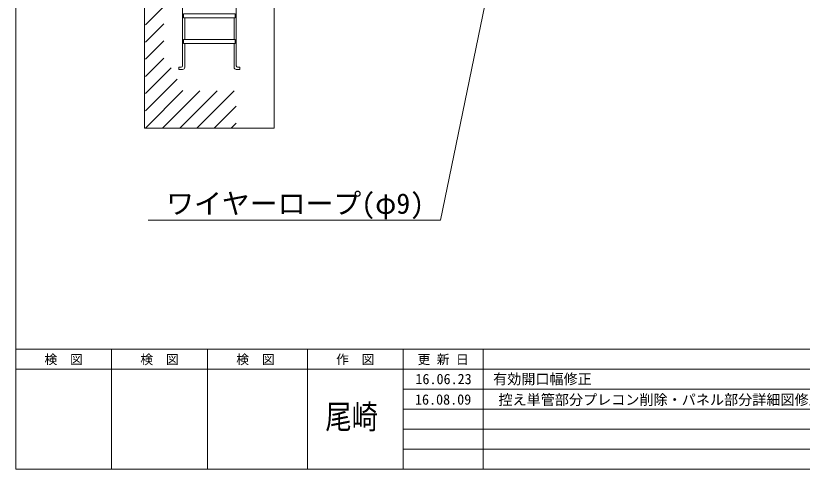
# Model space of a CAD drawing. Units: millimetres, scale not verified. Extents: x -12406 to 12406, y -8553 to 8553.
# Drawn here: x -12406 to -6337, y -8553 to -5058 of the extents above; entities that cross this region are included whole.
import ezdxf
from ezdxf.enums import TextEntityAlignment as Align

# ---------------------------------------------------------------- set-up
doc = ezdxf.new("R2010")
doc.units = ezdxf.units.MM
doc.header["$LTSCALE"] = 50
for name, color, linetype, lineweight in [('0-0_0', 7, 'Continuous', 9), ('0-3_CYG-126', 7, 'Continuous', 9), ('0-9_TEXT', 7, 'Continuous', 9), ('0-C_図面枠', 7, 'Continuous', 9)]:
    doc.layers.add(name, color=color, linetype=linetype, lineweight=lineweight)
doc.styles.add('ＭＳ ゴシック', font='')
doc.styles.get('ＭＳ ゴシック').set_extended_font_data('MS Gothic')

msp = doc.modelspace()

# ---------------------------------------------------------------- linework, layer by layer
at = {"layer": '0-0_0'}
msp.add_line((-12406.14, 8553.31), (-12406.14, -8553.31), dxfattribs=at)
at = {"layer": '0-3_CYG-126'}
for p, q in [((-11119.92, -5444.66), (-11119.92, -4876.54)), ((-10704.03, -4873.55), (-10704.03, -5444.66)), ((-11412.19, -4923.98), (-11412.19, -5923.98)), ((-10412.19, -4923.98), (-10412.19, -5923.98)), ((-11405.59, -5127.86), (-11264.58, -4986.86)), ((-11102.01, -5073.54), (-11102.01, -5240.69)), ((-10721.94, -5240.69), (-10721.94, -5073.54)), ((-11405.59, -5260.44), (-11264.58, -5119.44)), ((-11405.59, -5393.02), (-11264.58, -5252.02)), ((-11102.01, -5272.53), (-11102.01, -5453.61)), ((-10721.94, -5453.61), (-10721.94, -5272.53)), ((-11405.59, -5525.61), (-11264.58, -5384.6)), ((-11405.59, -5658.19), (-11205.99, -5458.59)), ((-11119.92, -5471.52), (-11146.78, -5471.52)), ((-10704.03, -5471.52), (-10677.17, -5471.52)), ((-11405.59, -5790.77), (-11160.8, -5545.99)), ((-11405.59, -5923.36), (-11115.6, -5633.38)), ((-11273, -5923.36), (-10985, -5635.35)), ((-11140.42, -5923.36), (-10852.42, -5635.35)), ((-11007.83, -5923.36), (-10719.84, -5635.35)), ((-10875.25, -5923.36), (-10705.59, -5753.69)), ((-10742.67, -5923.36), (-10705.59, -5886.27)), ((-11412.19, -5923.98), (-10412.19, -5923.98))]:
    msp.add_line(p, q, dxfattribs=at)
for points in [[(-11110.97, -5073.54), (-10712.99, -5073.54), (-10712.99, -5041.7), (-11110.97, -5041.7)], [(-11110.97, -5272.53), (-10712.99, -5272.53), (-10712.99, -5240.69), (-11110.97, -5240.69)]]:
    msp.add_lwpolyline(points, close=True, dxfattribs=at)
for points in [[(-11146.78, -5471.52), (-11146.78, -5453.61), (-11128.88, -5453.61)], [(-10677.17, -5471.52), (-10677.17, -5453.61), (-10695.08, -5453.61)]]:
    msp.add_lwpolyline(points, dxfattribs=at)
for centre, radius, start, end in [((-11128.88, -5444.66), 8.96, 270, 0), ((-11119.92, -5453.61), 17.91, 270, 0), ((-10704.03, -5453.61), 17.91, 180, 270), ((-10695.08, -5444.66), 8.96, 180, 270)]:
    msp.add_arc(centre, radius, start, end, dxfattribs=at)
at = {"layer": '0-9_TEXT'}
msp.add_lwpolyline([(-11384.35, -6632.97), (-9129.47, -6632.97), (-8768.48, -4886.59)], dxfattribs=at)
at = {"layer": '0-C_図面枠'}
for p, q in [((-12406.14, -7628.62), (12406.14, -7628.62)), ((-11666.4, -7628.62), (-11666.4, -8553.31)), ((-10926.65, -7628.62), (-10926.65, -8553.31)), ((-10156.09, -7628.62), (-10156.09, -8553.31)), ((-9416.34, -7628.62), (-9416.34, -8553.31)), ((-8799.89, -7628.62), (-8799.89, -8553.31)), ((-12406.14, -7782.73), (-2573.7, -7782.73)), ((-9416.34, -7936.85), (-2573.7, -7936.85)), ((-9416.34, -8090.96), (-2573.7, -8090.96)), ((-9416.34, -8245.08), (-2573.7, -8245.08)), ((-9416.34, -8399.19), (-2573.7, -8399.19))]:
    msp.add_line(p, q, dxfattribs=at)
msp.add_lwpolyline([(-12406.14, -8553.31), (12406.14, -8553.31), (12406.14, 8553.31), (-12406.14, 8553.31)], dxfattribs=at)

# ---------------------------------------------------------------- texts
at = {"layer": '0-9_TEXT', "style": 'ＭＳ ゴシック'}
msp.add_text('ワイヤーロープ(φ9)', height=157.7, dxfattribs=at).set_placement((-11245.78, -6631.32), align=Align.BOTTOM_LEFT)
at = {"layer": '0-C_図面枠', "style": 'ＭＳ ゴシック'}
for s, height, p in [('検\u3000図', 72.31, (-12184.22, -7764.86)), ('検\u3000図', 72.31, (-11444.48, -7764.86)), ('検\u3000図', 72.31, (-10704.73, -7764.86)), ('作\u3000図', 72.31, (-9934.16, -7764.86)), ('更 新 日', 72.31, (-9305.38, -7764.86)), ('16.06.23', 79.77, (-9322.22, -7921.3)), ('有効開口幅修正', 79.77, (-8723, -7921.3)), ('16.08.09', 79.77, (-9325.71, -8079.18)), ('控え単管部分プレコン削除・パネル部分詳細図修正', 79.77, (-8681.83, -8081.12))]:
    msp.add_text(s, height=height, dxfattribs=at).set_placement(p, align=Align.BOTTOM_LEFT)
at = {"layer": '0-C_図面枠', "style": 'ＭＳ ゴシック', "width": 0.8}
msp.add_text('尾崎', height=185.9, dxfattribs=at).set_placement((-10016.68, -8297.47), align=Align.BOTTOM_LEFT)

doc.saveas('drawing.dxf')
